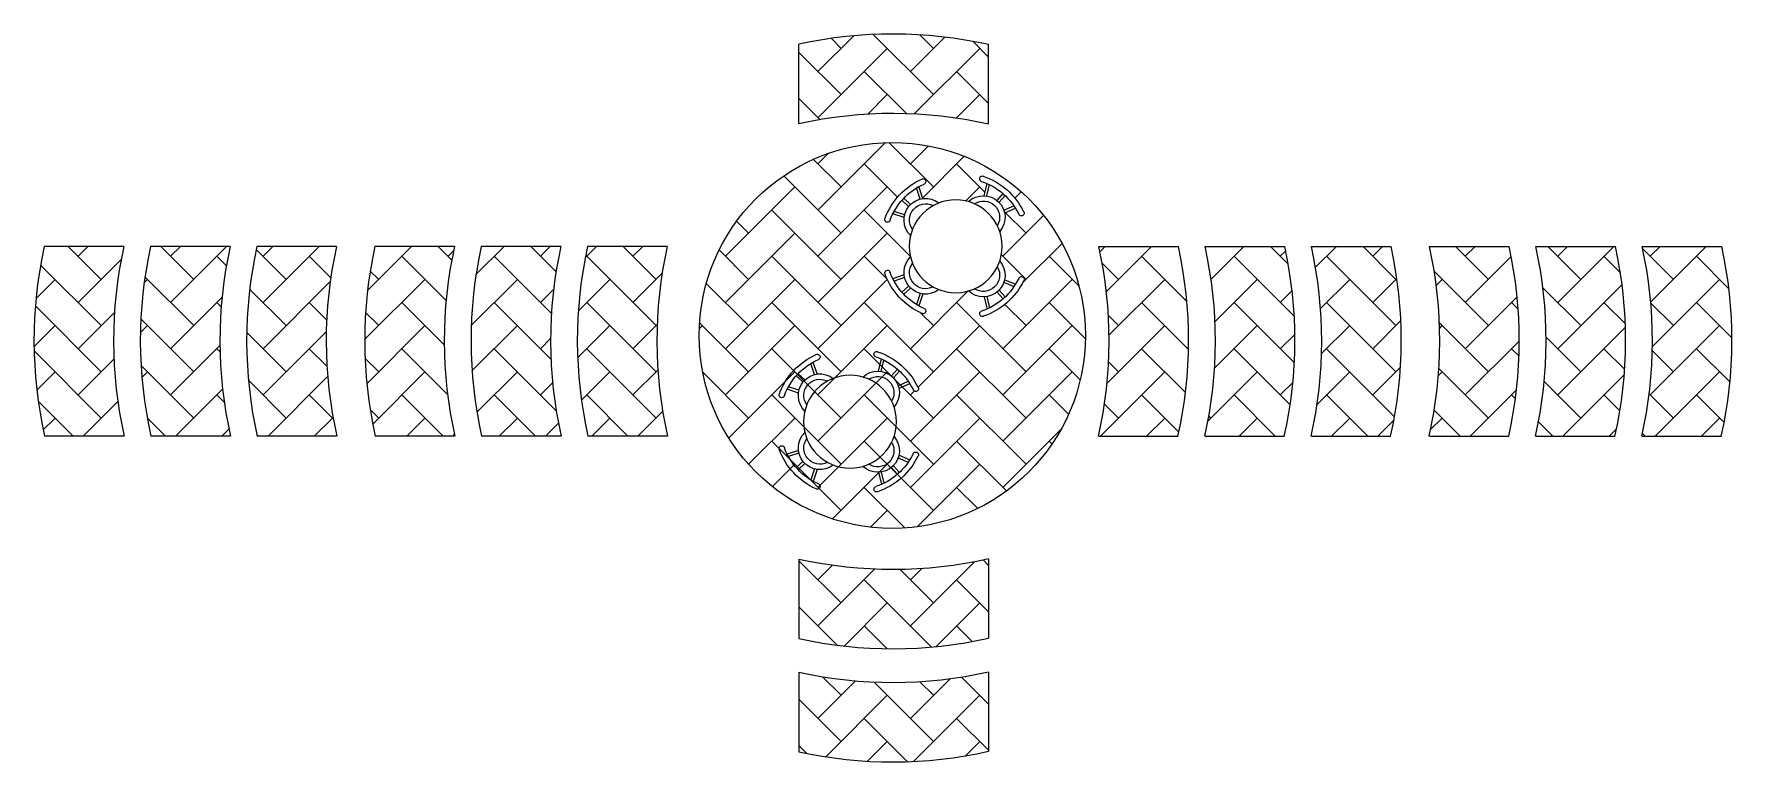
# Model space of a CAD drawing. Header units: millimetres. Extents: x 908.5 to 921.6, y 486.9 to 492.5.
import ezdxf

# ---------------------------------------------------------------- set-up
doc = ezdxf.new("R2010")
doc.units = ezdxf.units.MM
doc.header["$LTSCALE"] = 3
doc.layers.add('A-02', color=2, linetype='Continuous')
doc.layers.add('MOB3', color=1, linetype='Continuous')
pattern_1 = [(135, (1814.90448, 13.60585), (-4e-17, 0.359210245), [0.762, -0.254]), (45, (1814.72488, 13.78545), (-4e-17, 0.359210245), [0.762, -0.254])]

# ---------------------------------------------------------------- blocks, each defined once
blk = doc.blocks.new('A$C0846269E')
at = {"layer": 'A-02'}
blk.add_circle((0.531, 0.546), 0.361, dxfattribs=at)
at = {"layer": 'MOB3'}
for p, q in [((0.195, 0.888), (0.147, 0.94)), ((0.21, 0.902), (0.163, 0.955)), ((0.29, 0.937), (0.269, 1.025)), ((0.311, 0.939), (0.288, 1.034)), ((0.786, 0.917), (0.817, 1.01)), ((0.807, 0.913), (0.836, 0.999)), ((0.151, 0.806), (0.067, 0.842)), ((0.157, 0.826), (0.079, 0.86)), ((0.883, 0.871), (0.935, 0.919)), ((0.897, 0.855), (0.949, 0.903)), ((0.929, 0.79), (1.01, 0.817)), ((0.932, 0.769), (1.02, 0.798)), ((0.151, 0.286), (0.067, 0.25)), ((0.157, 0.266), (0.079, 0.232)), ((0.929, 0.302), (1.01, 0.275)), ((0.932, 0.323), (1.02, 0.294)), ((0.195, 0.204), (0.147, 0.152)), ((0.21, 0.19), (0.163, 0.137)), ((0.29, 0.155), (0.269, 0.067)), ((0.311, 0.153), (0.288, 0.058)), ((0.786, 0.175), (0.817, 0.082)), ((0.807, 0.179), (0.836, 0.093)), ((0.883, 0.221), (0.935, 0.173)), ((0.897, 0.237), (0.949, 0.189))]:
    blk.add_line(p, q, dxfattribs=at)
for centre, radius, start, end in [((0.488, 0.581), 0.537, 108.5536, 154.31), ((0.324, 1.071), 0.0213, 287.4483, 109.659), ((0.785, 1.049), 0.0213, 64.9801, 247.1907), ((0.577, 0.577), 0.537, 20.329, 66.0854), ((0.488, 0.581), 0.495, 108.5536, 154.31), ((0.316, 0.771), 0.168, 46.7359, 220.6074), ((0.577, 0.577), 0.495, 20.329, 66.0854), ((0.021, 0.803), 0.0214, 147.7801, 340.84), ((0.316, 0.771), 0.126, 57.0489, 210.2944), ((0.765, 0.75), 0.168, 314.0316, 127.9032), ((0.765, 0.75), 0.126, 324.3446, 117.5902), ((1.061, 0.754), 0.0214, 193.7991, 26.8589), ((0.316, 0.321), 0.168, 139.3926, 313.2641), ((0.765, 0.342), 0.168, 232.0968, 45.9684), ((0.765, 0.342), 0.126, 242.4098, 35.6554), ((0.021, 0.289), 0.0214, 19.16, 212.2199), ((0.488, 0.511), 0.537, 205.69, 251.4464), ((0.488, 0.511), 0.495, 205.69, 251.4464), ((0.316, 0.321), 0.126, 149.7056, 302.9511), ((0.577, 0.515), 0.495, 293.9146, 339.671), ((0.577, 0.515), 0.537, 293.9146, 339.671), ((1.061, 0.338), 0.0214, 333.1411, 166.2009), ((0.324, 0.021), 0.0213, 250.341, 72.5517), ((0.785, 0.043), 0.0213, 112.8093, 295.0199)]:
    blk.add_arc(centre, radius, start, end, dxfattribs=at)
blk = doc.blocks.new('mesa')
blk.add_blockref('A$C0846269E', (-0.531, -0.546))

msp = doc.modelspace()

# ---------------------------------------------------------------- hatches: boundary and pattern name
h = msp.add_hatch()
h.set_pattern_fill('AR-HBONE', color=256, scale=0.0025, style=0)
h.set_pattern_definition(pattern_1)
h.paths.add_polyline_path([(915.87, 491.845), (915.87, 492.463, 0.110218), (914.396, 492.466), (914.396, 491.848, -0.110218)])
h.paths.add_polyline_path([(914.396, 488.463), (914.396, 487.845, 0.110218), (915.87, 487.848), (915.87, 488.466, -0.110218)])
h.paths.add_polyline_path([(916.622, 490.202, 1), (913.622, 490.202, 1)])
h.paths.add_polyline_path([(914.993, 490.036, -0.205213), (915.285, 489.776, 0.892065), (915.323, 489.794, 0.205213), (915.007, 490.076, 0.980892)], flags=16)
h.paths.add_polyline_path([(915.065, 490.678, -1.120994), (915.105, 490.692, 0.026727), (915.126, 490.644), (915.213, 490.672, -0.233521), (915.263, 490.813, -0.057694), (915.254, 490.895, -0.057694), (915.263, 490.978, -0.233521), (915.213, 491.119), (915.126, 491.147, 0.026727), (915.105, 491.099, -1.120994), (915.065, 491.113, -0.202346), (915.351, 491.418, -1.01948), (915.368, 491.379, 0.022624), (915.328, 491.359), (915.36, 491.266, -0.198417), (915.484, 491.232, -0.16369), (915.714, 491.243, -0.198417), (915.834, 491.289), (915.857, 491.384, 0.022624), (915.815, 491.4, -1.01948), (915.829, 491.44, -0.202346), (916.142, 491.164, -1.120994), (916.104, 491.145, 0.026727), (916.078, 491.192), (915.994, 491.155, -0.233521), (915.957, 491.01, -0.081199), (915.976, 490.895, -0.081199), (915.957, 490.78, -0.233521), (915.994, 490.636), (916.078, 490.599, 0.026727), (916.104, 490.646, -1.120994), (916.142, 490.627, -0.202346), (915.829, 490.351, -1.01948), (915.815, 490.391, 0.022624), (915.857, 490.407), (915.834, 490.502, -0.198417), (915.714, 490.548, -0.16369), (915.484, 490.559, -0.198417), (915.36, 490.525), (915.328, 490.432, 0.022624), (915.368, 490.412, -1.01948), (915.351, 490.373, -0.202346)], flags=16)
h = msp.add_hatch()
h.set_pattern_fill('AR-HBONE', color=256, scale=0.0025, style=0)
h.set_pattern_definition(pattern_1)
h.paths.add_polyline_path([(920.119, 489.419), (920.737, 489.419, 0.110218), (920.74, 490.893), (920.122, 490.893, -0.110218)])
h.paths.add_polyline_path([(919.293, 489.419), (919.911, 489.419, 0.110218), (919.914, 490.893), (919.296, 490.893, -0.110218)])
h.paths.add_polyline_path([(918.997, 490.893), (918.379, 490.893, -0.110218), (918.376, 489.419), (918.994, 489.419, 0.110218)])
h.paths.add_polyline_path([(917.55, 489.419), (918.168, 489.419, 0.110218), (918.171, 490.893), (917.553, 490.893, -0.110218)])
h.paths.add_polyline_path([(917.345, 490.893), (916.727, 490.893, -0.110218), (916.724, 489.419), (917.342, 489.419, 0.110218)])
h.paths.add_polyline_path([(912.757, 489.419), (913.375, 489.419, -0.110218), (913.372, 490.893), (912.754, 490.893, 0.110218)])
h.paths.add_polyline_path([(911.931, 489.419), (912.55, 489.419, -0.110218), (912.547, 490.893), (911.928, 490.893, 0.110218)])
h.paths.add_polyline_path([(911.721, 490.893), (911.103, 490.893, 0.110218), (911.105, 489.419), (911.724, 489.419, -0.110218)])
h.paths.add_polyline_path([(910.804, 490.893), (910.185, 490.893, 0.110218), (910.188, 489.419), (910.806, 489.419, -0.110218)])
h.paths.add_polyline_path([(909.362, 489.419), (909.981, 489.419, -0.110218), (909.978, 490.893), (909.359, 490.893, 0.110218)])
h.paths.add_polyline_path([(909.152, 490.893), (908.673, 490.893), (908.673, 489.419), (909.155, 489.419, -0.110218)])
h.paths.add_polyline_path([(908.506, 489.569, -0.004054), (908.515, 489.521, 0.007716), (908.536, 489.419), (908.673, 489.419), (908.673, 490.893), (908.534, 490.893, 0.098784)])
h = msp.add_hatch()
h.set_pattern_fill('AR-HBONE', color=256, scale=0.0025, style=0)
h.set_pattern_definition(pattern_1)
h.paths.add_polyline_path([(920.945, 489.419), (921.563, 489.419, 0.110218), (921.566, 490.893), (920.948, 490.893, -0.110218)])
h = msp.add_hatch()
h.set_pattern_fill('AR-HBONE', color=256, scale=0.0025, style=0)
h.set_pattern_definition(pattern_1)
h.paths.add_polyline_path([(914.396, 487.583), (914.396, 486.965, 0.110218), (915.87, 486.968), (915.87, 487.586, -0.110218)])

# ---------------------------------------------------------------- linework, layer by layer
for p, q in [((914.396, 491.848), (914.396, 492.466)), ((915.87, 491.848), (915.87, 492.463)), ((909.152, 490.893), (908.534, 490.893)), ((909.978, 490.893), (909.359, 490.893)), ((910.804, 490.893), (910.185, 490.893)), ((911.721, 490.893), (911.103, 490.893)), ((912.547, 490.893), (911.928, 490.893)), ((913.372, 490.893), (912.754, 490.893)), ((916.727, 490.893), (917.345, 490.893)), ((917.553, 490.893), (918.171, 490.893)), ((918.379, 490.893), (918.997, 490.893)), ((919.296, 490.893), (919.914, 490.893)), ((920.122, 490.893), (920.74, 490.893)), ((920.948, 490.893), (921.566, 490.893)), ((909.152, 489.419), (908.536, 489.419)), ((909.978, 489.419), (909.362, 489.419)), ((910.804, 489.419), (910.188, 489.419)), ((911.721, 489.419), (911.105, 489.419)), ((912.547, 489.419), (911.931, 489.419)), ((913.372, 489.419), (912.757, 489.419)), ((916.727, 489.419), (917.342, 489.419)), ((917.553, 489.419), (918.168, 489.419)), ((918.379, 489.419), (918.994, 489.419)), ((919.296, 489.419), (919.911, 489.419)), ((920.122, 489.419), (920.737, 489.419)), ((920.948, 489.419), (921.563, 489.419)), ((914.396, 488.463), (914.396, 487.845)), ((915.87, 488.463), (915.87, 487.848)), ((914.396, 487.583), (914.396, 486.965)), ((915.87, 487.583), (915.87, 486.968))]:
    msp.add_line(p, q)
msp.add_circle((915.122, 490.202), 1.5)
for centre, start, end in [((915.126, 489.162), 77.3057, 102.4643), ((915.126, 488.544), 77.3057, 102.4643), ((911.837, 490.162), 167.5357, 192.6943), ((912.455, 490.162), 167.5357, 192.6943), ((912.663, 490.162), 167.5357, 192.6943), ((913.281, 490.162), 167.5357, 192.6943), ((913.489, 490.162), 167.5357, 192.6943), ((914.107, 490.162), 167.5357, 192.6943), ((914.406, 490.162), 167.5357, 192.6943), ((915.024, 490.162), 167.5357, 192.6943), ((915.232, 490.162), 167.5357, 192.6943), ((915.85, 490.162), 167.5357, 192.6943), ((916.058, 490.162), 167.5357, 192.6943), ((916.676, 490.162), 167.5357, 192.6943), ((913.423, 490.162), 347.3057, 12.4643), ((914.041, 490.162), 347.3057, 12.4643), ((914.249, 490.162), 347.3057, 12.4643), ((914.867, 490.162), 347.3057, 12.4643), ((915.075, 490.162), 347.3057, 12.4643), ((915.693, 490.162), 347.3057, 12.4643), ((915.992, 490.162), 347.3057, 12.4643), ((916.61, 490.162), 347.3057, 12.4643), ((916.818, 490.162), 347.3057, 12.4643), ((917.436, 490.162), 347.3057, 12.4643), ((917.644, 490.162), 347.3057, 12.4643), ((918.262, 490.162), 347.3057, 12.4643), ((915.126, 491.767), 257.5357, 282.6943), ((915.126, 491.149), 257.5357, 282.6943), ((915.126, 490.887), 257.5357, 282.6943), ((915.126, 490.269), 257.5357, 282.6943)]:
    msp.add_arc(centre, 3.383, start, end)

# ---------------------------------------------------------------- block references
at = {"xscale": -1}
for p in [(915.615, 490.895), (914.794, 489.531)]:
    msp.add_blockref('mesa', p, dxfattribs=at)

doc.saveas('drawing.dxf')
